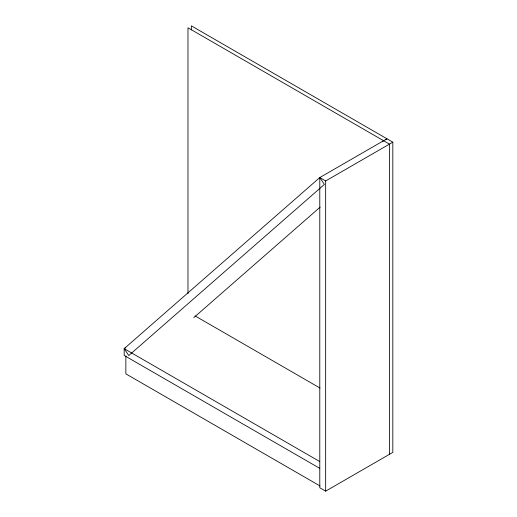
<?xml version="1.0" encoding="UTF-8"?>
<svg xmlns="http://www.w3.org/2000/svg" width="517" height="517" viewBox="0 0 517 517"><rect width="100%" height="100%" fill="white"/><g stroke="black" fill="none" stroke-linecap="round" stroke-linejoin="round"><path stroke-width="0.78" d="M319.784 468.37L124.177 355.438L124.177 348.652L319.784 177.557L386.942 138.782L385.727 139.842M382.373 141.781L383.588 140.721M193.797 317.632L320.152 207.11M325.658 180.95L392.823 142.175L392.823 452.375L325.658 491.15L319.784 487.757L319.784 177.557L325.658 180.95L325.658 491.15M319.784 177.557L324.385 184.433L128.778 355.534L124.177 348.652L125.566 347.851M392.823 142.175L191.342 25.85L191.342 29.876M194.967 315.848L320.017 388.047M124.177 348.652L319.784 461.584M320.068 485.98L125.857 373.856L125.857 356.019M389.463 454.314L389.463 144.114L187.981 27.789L187.981 293.675"/></g></svg>
